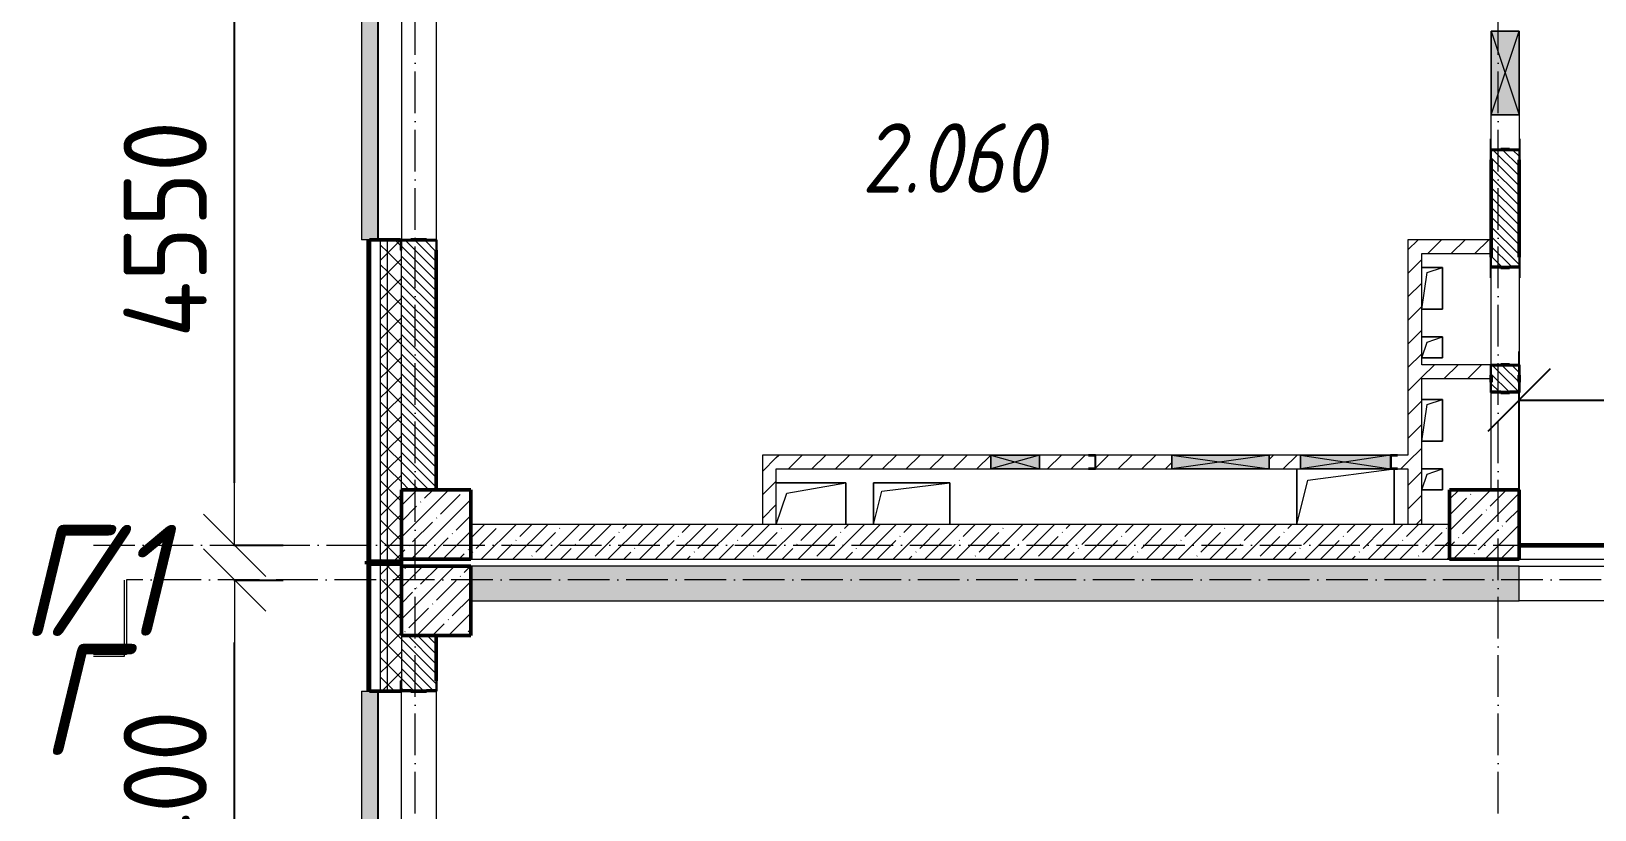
# Model space of a CAD drawing. Header units: millimetres. Extents: x 2294 to 908349, y -83289 to 219220.
# Drawn here: x 2447 to 13708, y 13752 to 19356 of the extents above; entities that cross this region are included whole.
import ezdxf

# ---------------------------------------------------------------- set-up
doc = ezdxf.new("R2010")
doc.units = ezdxf.units.MM
doc.linetypes.add('50_200_ШТРИХ_1Т_ш5_п1_п1_', pattern=[700, 500, -100, 0, -100])
for name, color, linetype, lineweight in [('A-____-____-DIMS', 7, 'Continuous', 9), ('A-DETL-GENF-OTLN', 7, 'Continuous', 9), ('A-FLOR-____-OTLN', 7, 'Continuous', 9), ('A-GENM-____-MCUT', 7, 'Continuous', 25), ('A-GENM-____-OTLN', 7, 'Continuous', 9), ('A-GENM-____-OTLN-1', 7, 'Continuous', 25), ('A-GLAZ-____-OTLN', 7, 'Continuous', 9), ('A-WALL-____-MCUT-1', 7, 'Continuous', 9), ('A-WALL-____-MCUT-2', 7, 'Continuous', 50), ('A-WALL-____-MCUT-3', 7, 'Continuous', 9), ('A-WALL-____-OTLN', 7, 'Continuous', 9), ('A-WALL-____-PATT-1', 7, 'Continuous', 9), ('A-WALL-FNSH-MCUT-1', 7, 'Continuous', 9), ('I-WALL-____-OTLN', 7, 'Continuous', 9), ('S-COLS-____-MCUT', 7, 'Continuous', 50), ('S-COLS-____-OTLN', 7, 'Continuous', 9), ('S-GRID-____-IDEN', 7, 'Continuous', 9), ('S-GRID-____-OTLN', 7, 'Continuous', 9), ('S-GRID-____-OTLN-1', 7, '50_200_ШТРИХ_1Т_ш5_п1_п1_', 9), ('Марки помещений', 7, 'Continuous', 9)]:
    doc.layers.add(name, color=color, linetype=linetype, lineweight=lineweight)
doc.layers.add('A-GLAZ-____-OTLN-1', color=7, linetype='Continuous', lineweight=9, true_color=0xc0c0c0)
doc.styles.add('ISOCPEUR_I', font='isocpeui.ttf', dxfattribs={"width": 0.9, "height": 2.5})
doc.styles.add('ISOCPEUR_I_3', font='isocpeui.ttf', dxfattribs={"width": 0.85, "height": 2.2})
doc.styles.add('СПДС', font='isocpeur.ttf', dxfattribs={"width": 0.9})
doc.dimstyles.new('Размера А3', dxfattribs={"dimtxt": 800, "dimasz": 450, "dimexe": 350, "dimexo": 100, "dimgap": 200, "dimtad": 1, "dimdec": 0, "dimrnd": 10, "dimzin": 0, "dimdsep": 46, "dimtxsty": 'СПДС', "dimblk": 'ARROWHEAD_6', "dimcen": 1, "dimclrd": 5, "dimclre": 5, "dimclrt": 5, "dimazin": 0, "dimtfac": 1, "dimtdec": 0, "dimtmove": 2, "dimatfit": 3, "dimfxl": 1, "dimtolj": 1, "dimtzin": 0, "dimarcsym": 0})
pattern_1 = [(135, (7562.787, 6025.276), (-35.35534, -35.35534), [])]
pattern_2 = [(45, (7562.79, 6025.28), (-70.71068, 70.71068), []), (135, (7562.79, 6025.28), (-70.71068, -70.71068), [])]
pattern_3 = [(45, (7562.79, 6025.28), (-84.8528, 84.8528), [])]
pattern_4 = [(45, (7562.79, 6025.28), (-114.0493, 114.0493), []), (45, (7676.84, 6025.28), (-114.0493, 114.0493), [201.612, -40.322, 3.353, -36.97])]
pattern_5 = [(45, (7562.79, 6025.28), (-85.5366, 85.5366), []), (45, (7619.81, 6025.28), (-85.5366, 85.5366), [])]

# ---------------------------------------------------------------- blocks, each defined once
blk = doc.blocks.new('BSC_Колонна _Прямоугольная - 500х500-V42-АР1_План отверстий 2 этажа в осях 1-64_А-ГГ')
at = {"layer": 'S-COLS-____-OTLN'}
h = blk.add_hatch(dxfattribs=at)
h.set_pattern_fill('FP_71', color=256, style=0, pattern_type=2)
h.set_pattern_definition([(45, (2200, -9781.04), (-114.0493, 114.0493), []), (45, (2314.05, -9781.04), (-114.0493, 114.0493), [201.612, -40.322, 3.353, -36.97])])
h.paths.add_polyline_path([(-250, -250), (250, -250), (250, 250), (-250, 250)], flags=0)
at = {"layer": 'S-COLS-____-MCUT'}
for p, q in [((250, 250), (-250, 250)), ((-250, 250), (-250, -250)), ((250, -250), (250, 250)), ((-250, -250), (250, -250))]:
    blk.add_line(p, q, dxfattribs=at)
blk = doc.blocks.new('BSC_Колонна _Прямоугольная - 500х500-V43-АР1_План отверстий 2 этажа в осях 1-64_А-ГГ')
at = {"layer": 'S-COLS-____-OTLN'}
h = blk.add_hatch(dxfattribs=at)
h.set_pattern_fill('FP_72', color=256, style=0, pattern_type=2)
h.set_pattern_definition([(45, (-5350, -9781.04), (-114.0493, 114.0493), []), (45, (-5235.95, -9781.04), (-114.0493, 114.0493), [201.613, -40.323, 3.353, -36.97])])
h.paths.add_polyline_path([(-250, -250), (250, -250), (250, 250), (-250, 250)], flags=0)
at = {"layer": 'S-COLS-____-MCUT'}
for p, q in [((250, 250), (-250, 250)), ((-250, 250), (-250, -250)), ((250, -250), (250, 250)), ((-250, -250), (250, -250))]:
    blk.add_line(p, q, dxfattribs=at)
blk = doc.blocks.new('BSC_Колонна _Прямоугольная - 500х500-V137-АР1_План отверстий 2 этажа в осях 1-64_А-ГГ')
at = {"layer": 'S-COLS-____-OTLN'}
h = blk.add_hatch(dxfattribs=at)
h.set_pattern_fill('FP_167', color=256, style=0, pattern_type=2)
h.set_pattern_definition([(45, (2200, -9231.04), (-114.0493, 114.0493), []), (45, (2314.05, -9231.04), (-114.0493, 114.0493), [201.612, -40.322, 3.353, -36.97])])
h.paths.add_polyline_path([(-250, -250), (250, -250), (250, 250), (-250, 250), (-250, 105)], flags=0)
at = {"layer": 'S-COLS-____-MCUT'}
for p, q in [((250, 250), (-250, 250)), ((-250, 250), (-250, -250)), ((250, -250), (250, 250)), ((-250, -250), (250, -250))]:
    blk.add_line(p, q, dxfattribs=at)
blk = doc.blocks.new('Фахверк_СКБ_Уголок - 250_2700-27497298-АР1_План отверстий 2 этажа в осях 1-64_А-ГГ')
at = {"layer": 'A-GENM-____-MCUT'}
for p, q in [((200, 181), (125, 181)), ((125, 181), (125, 106)), ((131, 106), (131, 175)), ((131, 175), (200, 175)), ((200, 175), (200, 181)), ((125, 106), (131, 106)), ((131, -6), (125, -6)), ((125, -6), (125, -81)), ((125, -81), (200, -81)), ((131, -75), (131, -6)), ((200, -75), (131, -75)), ((200, -81), (200, -75))]:
    blk.add_line(p, q, dxfattribs=at)
blk = doc.blocks.new('Фахверк_СКБ_Уголок - 200_3960_зеркало-28268689-АР1_План отверстий 2 этажа в осях 1-64_А-ГГ')
at = {"layer": 'A-GENM-____-MCUT'}
for p, q in [((200, 156), (125, 156)), ((125, 156), (125, 81)), ((131, 81), (131, 150)), ((131, 150), (200, 150)), ((200, 150), (200, 156)), ((125, 81), (131, 81)), ((131, 19), (125, 19)), ((125, 19), (125, -56)), ((131, -50), (131, 19)), ((125, -56), (200, -56)), ((200, -50), (131, -50)), ((200, -56), (200, -50))]:
    blk.add_line(p, q, dxfattribs=at)
blk = doc.blocks.new('154_Стойка_СКБ_Уголок - СМ-2180_200-28268025-АР1_План отверстий 2 этажа в осях 1-64_А-ГГ')
at = {"layer": 'A-GENM-____-MCUT'}
for p, q in [((125, 156), (125, 81)), ((200, 156), (125, 156)), ((131, 81), (131, 150)), ((131, 150), (200, 150)), ((200, 150), (200, 156)), ((125, 81), (131, 81)), ((131, 19), (125, 19)), ((125, 19), (125, -56)), ((131, -50), (131, 19)), ((125, -56), (200, -56)), ((200, -50), (131, -50)), ((200, -56), (200, -50))]:
    blk.add_line(p, q, dxfattribs=at)
blk = doc.blocks.new('Стойка_Влож_Уголок_Опорный - Уголок-28213941-АР1_План отверстий 2 этажа в осях 1-64_А-ГГ')
at = {"layer": 'A-GENM-____-OTLN'}
for p, q in [((-212, -6), (-212, 0)), ((0, 0), (0, -6)), ((-212, -75), (-212, -6)), ((-212, -6), (-206, -6)), ((-212, -75), (-206, -75)), ((-6, -6), (0, -6)), ((-6, -75), (0, -75)), ((0, -6), (0, -75))]:
    blk.add_line(p, q, dxfattribs=at)
blk = doc.blocks.new('154_Фахверк_СКБ_Швеллер - Тип_100_3960-28318856-АР1_План отверстий 2 этажа в осях 1-64_А-ГГ')
at = {"layer": 'A-GENM-____-MCUT'}
for p, q in [((175, 50), (125, 50)), ((125, 50), (125, -50)), ((128, 47), (175, 47)), ((128, -47), (128, 47)), ((175, 47), (175, 50)), ((125, -50), (175, -50)), ((175, -47), (128, -47)), ((175, -50), (175, -47))]:
    blk.add_line(p, q, dxfattribs=at)
blk = doc.blocks.new('Стены 5 - Стены 4-30145060-АР1_План отверстий 2 этажа в осях 1-64_А-ГГ')
at = {"layer": 'A-WALL-____-MCUT-2'}
for p, q in [((-1844, 41030), (-1844, 41010)), ((-1594, 41030), (-1844, 41030)), ((-1844, 41010), (-1594, 41010)), ((-1594, 41010), (-1594, 41030))]:
    blk.add_line(p, q, dxfattribs=at)
blk = doc.blocks.new('AR_Отверстие прямоугольное _в плите_ - AR_Отверстие прямоугольное _в плите_-V148-АР1_План отверстий 2 этажа в осях 1-64_А-ГГ')
at = {"layer": 'A-GENM-____-OTLN'}
for p, q in [((75, 75), (-75, 75)), ((-75, -75), (-37, 37)), ((-37, 37), (75, 75)), ((75, -75), (75, 75)), ((-75, -75), (75, -75))]:
    blk.add_line(p, q, dxfattribs=at)
blk = doc.blocks.new('AR_Отверстие прямоугольное _в плите_ - AR_Отверстие прямоугольное _в плите_-V149-АР1_План отверстий 2 этажа в осях 1-64_А-ГГ')
at = {"layer": 'A-GENM-____-OTLN'}
for p, q in [((75, 150), (-75, 150)), ((-37, 113), (75, 150)), ((75, -150), (75, 150)), ((-75, -150), (-37, 113)), ((-75, -150), (75, -150))]:
    blk.add_line(p, q, dxfattribs=at)
blk = doc.blocks.new('AR_Отверстие прямоугольное _в плите_ - AR_Отверстие прямоугольное _в плите_-30552525-АР1_План отверстий 2 этажа в осях 1-64_А-ГГ')
at = {"layer": 'A-GENM-____-OTLN'}
for p, q in [((-350, 200), (-350, -200)), ((-350, -200), (-270, 120)), ((-270, 120), (350, 200)), ((350, -200), (350, 200))]:
    blk.add_line(p, q, dxfattribs=at)
blk = doc.blocks.new('AR_Отверстие прямоугольное _в плите_ - AR_Отверстие прямоугольное _в плите_-30459267-АР1_План отверстий 2 этажа в осях 1-64_А-ГГ')
at = {"layer": 'A-GENM-____-OTLN'}
for p, q in [((250, 150), (-250, 150)), ((-175, 75), (250, 150)), ((250, -150), (250, 150)), ((-250, -150), (-175, 75))]:
    blk.add_line(p, q, dxfattribs=at)
blk = doc.blocks.new('AR_Отверстие прямоугольное _в плите_ - AR_Отверстие прямоугольное _в плите_-30552596-АР1_План отверстий 2 этажа в осях 1-64_А-ГГ')
at = {"layer": 'A-GENM-____-OTLN'}
for p, q in [((275, 150), (-275, 150)), ((-275, 150), (-275, -150)), ((-215, 90), (275, 150)), ((275, -150), (275, 150)), ((-275, -150), (-215, 90))]:
    blk.add_line(p, q, dxfattribs=at)
blk = doc.blocks.new('Отлив_СКБ - Отлив витража_120_НВФ-31885689-АР1_План отверстий 2 этажа в осях 1-64_А-ГГ')
at = {"layer": 'A-GLAZ-____-OTLN-1'}
for points in [[(1800, 2), (1800, 120), (0, 120), (0, 2), (1103, 2)], [(1103, 0), (1800, 0), (1800, 2), (0, 2), (0, 0)]]:
    blk.add_hatch(color=256, dxfattribs=at).paths.add_polyline_path(points, flags=0)
at = {"layer": 'A-GLAZ-____-OTLN'}
for p, q in [((0, 83), (0, 120)), ((1800, 120), (0, 120)), ((1800, 120), (1800, 83)), ((0, 2), (1800, 2)), ((1800, 0), (0, 0))]:
    blk.add_line(p, q, dxfattribs=at)
blk = doc.blocks.new('AR_Отверстие прямоугольное _в стене_ - AR_Отверстие прямоугольное _в стене__ОВ-36887039-АР1_План отверстий 2 этажа в осях 1-64_А-ГГ')
at = {"layer": 'A-GLAZ-____-OTLN'}
blk.add_hatch(color=256, dxfattribs=at).paths.add_polyline_path([(325, -50), (325, 50), (-325, 50), (-325, -50), (55, -50)], flags=0)
at = {"layer": 'A-DETL-GENF-OTLN'}
for p, q in [((-325, -50), (-325, 50)), ((-325, 50), (325, 50)), ((325, 50), (-325, -50)), ((-325, 50), (325, -50)), ((325, 50), (-325, 50)), ((-325, 50), (-325, -50)), ((325, 50), (325, -50)), ((325, -50), (325, 50)), ((325, -50), (-325, -50)), ((-325, -50), (325, -50))]:
    blk.add_line(p, q, dxfattribs=at)
blk = doc.blocks.new('AR_Отверстие прямоугольное _в стене__БезПР - AR_Отверстие прямоугольное _в стене__БезПР-36429042-АР1_План отверстий 2 этажа в осях 1-64_А-ГГ')
at = {"layer": 'A-GLAZ-____-OTLN'}
blk.add_hatch(color=256, dxfattribs=at).paths.add_polyline_path([(-350, -50), (350, -50), (350, 50), (-350, 50)], flags=0)
at = {"layer": 'A-DETL-GENF-OTLN'}
for p, q in [((-350, -50), (-350, 50)), ((-350, 50), (350, 50)), ((350, 50), (-350, -50)), ((-350, 50), (350, -50)), ((350, 50), (-350, 50)), ((-350, 50), (-350, -50)), ((350, 50), (350, -50)), ((350, -50), (350, 50)), ((350, -50), (-350, -50)), ((-350, -50), (350, -50))]:
    blk.add_line(p, q, dxfattribs=at)
at = {"layer": 'A-GLAZ-____-OTLN'}
blk.add_line((350, 50), (-350, 50), dxfattribs=at)
blk = doc.blocks.new('AR_Отверстие прямоугольное _в стене__БезПР - AR_Отверстие прямоугольное _в стене__БезПР-36788977-АР1_План отверстий 2 этажа в осях 1-64_А-ГГ')
at = {"layer": 'A-GLAZ-____-OTLN'}
blk.add_hatch(color=256, dxfattribs=at).paths.add_polyline_path([(175, -50), (175, 50), (-175, 50), (-175, -50)], flags=0)
at = {"layer": 'A-DETL-GENF-OTLN'}
for p, q in [((-175, -50), (-175, 50)), ((-175, 50), (175, 50)), ((175, 50), (-175, -50)), ((-175, 50), (175, -50)), ((175, 50), (-175, 50)), ((-175, 50), (-175, -50)), ((175, 50), (175, -50)), ((175, -50), (175, 50)), ((175, -50), (-175, -50)), ((-175, -50), (175, -50))]:
    blk.add_line(p, q, dxfattribs=at)
at = {"layer": 'A-GLAZ-____-OTLN'}
blk.add_line((175, 50), (-175, 50), dxfattribs=at)
blk = doc.blocks.new('AR_Отверстие прямоугольное _в стене_ - AR_Отверстие прямоугольное _в стене__ОВ-36870782-АР1_План отверстий 2 этажа в осях 1-64_А-ГГ')
at = {"layer": 'A-GLAZ-____-OTLN'}
blk.add_hatch(color=256, dxfattribs=at).paths.add_polyline_path([(-300, 100), (-300, -100), (300, -100), (300, 100)], flags=0)
at = {"layer": 'A-DETL-GENF-OTLN'}
for p, q in [((-300, -100), (-300, 100)), ((-300, 100), (300, 100)), ((300, 100), (-300, -100)), ((-300, 100), (300, -100)), ((300, 100), (-300, 100)), ((-300, 100), (-300, -100)), ((300, 100), (300, -100)), ((300, -100), (300, 100)), ((300, -100), (-300, -100)), ((-300, -100), (300, -100))]:
    blk.add_line(p, q, dxfattribs=at)
blk = doc.blocks.new('154_Фахверк_СКБ_Швеллер - Тип_100_3960_зеркало-V199-АР1_План отверстий 2 этажа в осях 1-64_А-ГГ')
at = {"layer": 'A-GENM-____-MCUT'}
for p, q in [((175, 50), (125, 50)), ((128, 47), (175, 47)), ((128, -47), (128, 47)), ((175, 47), (175, 50)), ((125, -50), (175, -50)), ((175, -47), (128, -47)), ((175, -50), (175, -47))]:
    blk.add_line(p, q, dxfattribs=at)
blk = doc.blocks.new('2floor')
at = {"layer": 'A-WALL-____-PATT-1'}
h = blk.add_hatch(dxfattribs=at)
h.set_pattern_fill('FP_3', color=256, style=0, pattern_type=2)
h.set_pattern_definition(pattern_5)
h.paths.add_polyline_path([(4863, 15541), (4883, 15541), (4883, 17856), (4863, 17856), (4863, 17081)], flags=0)
h.paths.add_polyline_path([(4883, 19656), (4883, 21106), (4863, 21106), (4863, 19656)], flags=0)
h.paths.add_polyline_path([(4883, 22906), (4883, 24106), (4863, 24106), (4863, 22906)], flags=0)
h.paths.add_polyline_path([(4863, 25906), (4883, 25906), (4883, 27106), (4863, 27106)], flags=0)
h.paths.add_polyline_path([(4883, 28906), (4883, 30106), (4863, 30106), (4863, 28906)], flags=0)
h.paths.add_polyline_path([(4883, 31906), (4883, 32831), (4863, 32831), (4863, 31906)], flags=0)
h = blk.add_hatch(dxfattribs=at)
h.set_pattern_fill('FP_1', color=256, style=0, pattern_type=2)
h.set_pattern_definition(pattern_2)
h.paths.add_polyline_path([(5013, 15541), (5013, 17856), (4963, 17856), (4963, 15541)], flags=0)
h.paths.add_polyline_path([(5013, 19656), (5013, 21106), (4963, 21106), (4963, 19656)], flags=0)
h.paths.add_polyline_path([(5013, 22906), (5013, 24106), (4963, 24106), (4963, 22906)], flags=0)
h.paths.add_polyline_path([(4963, 25906), (5013, 25906), (5013, 27106), (4963, 27106)], flags=0)
h.paths.add_polyline_path([(5013, 28906), (5013, 30106), (4963, 30106), (4963, 28906)], flags=0)
h.paths.add_polyline_path([(5013, 31906), (5013, 32756), (4963, 32756), (4963, 31906)], flags=0)
h = blk.add_hatch(dxfattribs=at)
h.set_pattern_fill('FP_1', color=256, style=0, pattern_type=2)
h.set_pattern_definition(pattern_2)
h.paths.add_polyline_path([(5013, 15541), (5113, 15541), (5113, 17781), (5107, 17781), (5107, 17856), (5013, 17856), (5013, 15556)], flags=0)
h.paths.add_polyline_path([(5107, 19656), (5107, 19731), (5113, 19731), (5113, 21031), (5107, 21031), (5107, 21106), (5013, 21106), (5013, 19656)], flags=0)
h.paths.add_polyline_path([(5107, 22906), (5107, 22981), (5113, 22981), (5113, 24031), (5107, 24031), (5107, 24106), (5013, 24106), (5013, 22906)], flags=0)
h.paths.add_polyline_path([(5013, 25906), (5107, 25906), (5107, 25981), (5113, 25981), (5113, 27031), (5107, 27031), (5107, 27106), (5013, 27106), (5013, 25912)], flags=0)
h.paths.add_polyline_path([(5107, 28906), (5107, 28981), (5113, 28981), (5113, 30031), (5107, 30031), (5107, 30106), (5013, 30106), (5013, 28906)], flags=0)
h.paths.add_polyline_path([(5013, 31906), (5107, 31906), (5107, 31981), (5113, 31981), (5113, 32756), (5013, 32756), (5013, 31912)], flags=0)
h = blk.add_hatch(dxfattribs=at)
h.set_pattern_fill('FP_6', color=256, style=0, pattern_type=2)
h.set_pattern_definition(pattern_1)
h.paths.add_polyline_path([(5113, 16056), (5363, 16056), (5362, 17850), (5294, 17850), (5294, 17856), (5182, 17856), (5182, 17850), (5113, 17850), (5113, 17081)], flags=0)
h.paths.add_polyline_path([(5294, 19656), (5294, 19662), (5363, 19662), (5363, 19956), (5113, 19956), (5113, 19662), (5182, 19662), (5182, 19656)], flags=0)
h = blk.add_hatch(dxfattribs=at)
h.set_pattern_fill('FP_6', color=256, style=0, pattern_type=2)
h.set_pattern_definition(pattern_1)
h.paths.add_polyline_path([(13094, 16756), (13094, 16762), (13163, 16762), (13163, 16950), (13094, 16950), (13094, 16956), (13032, 16956), (13032, 16950), (12963, 16950), (12963, 16762), (13032, 16762), (13032, 16756)], flags=0)
h.paths.add_polyline_path([(13032, 17656), (13094, 17656), (13094, 17662), (13163, 17662), (13163, 18500), (13094, 18500), (13094, 18506), (13032, 18506), (13032, 18500), (12963, 18500), (12963, 17662), (13032, 17662)], flags=0)
h.paths.add_polyline_path([(13094, 19656), (13163, 19656), (13163, 19956), (12963, 19956), (12963, 19656), (13032, 19656)], flags=0)
h = blk.add_hatch(dxfattribs=at)
h.set_pattern_fill('FP_4', color=256, style=0, pattern_type=2)
h.set_pattern_definition(pattern_3)
h.paths.add_polyline_path([(12363, 15806), (12463, 15806), (12463, 17856), (12363, 17856), (12363, 16206)], flags=0)
h = blk.add_hatch(dxfattribs=at)
h.set_pattern_fill('FP_4', color=256, style=0, pattern_type=2)
h.set_pattern_definition(pattern_3)
h.paths.add_polyline_path([(12963, 17756), (12963, 17856), (12463, 17856), (12463, 17756), (12851, 17756)], flags=0)
h = blk.add_hatch(dxfattribs=at)
h.set_pattern_fill('FP_4', color=256, style=0, pattern_type=2)
h.set_pattern_definition(pattern_3)
h.paths.add_polyline_path([(12963, 16856), (12963, 16881), (12957, 16881), (12957, 16956), (12463, 16956), (12463, 16856), (12957, 16856)], flags=0)
h = blk.add_hatch(dxfattribs=at)
h.set_pattern_fill('FP_4', color=256, style=0, pattern_type=2)
h.set_pattern_definition(pattern_3)
h.paths.add_polyline_path([(7813, 15806), (7813, 16306), (7713, 16306), (7713, 15806)], flags=0)
h = blk.add_hatch(dxfattribs=at)
h.set_pattern_fill('FP_4', color=256, style=0, pattern_type=2)
h.set_pattern_definition(pattern_3)
h.paths.add_polyline_path([(12288, 16206), (12363, 16206), (12363, 16306), (12288, 16306), (12288, 16303), (12241, 16303), (12241, 16209), (12288, 16209)], flags=0)
h.paths.add_polyline_path([(10663, 16206), (10663, 16306), (10113, 16306), (10113, 16206)], flags=0)
h.paths.add_polyline_path([(11363, 16206), (11588, 16206), (11588, 16306), (11363, 16306)], flags=0)
h.paths.add_polyline_path([(9358, 16206), (9358, 16306), (7813, 16306), (7813, 16206)], flags=0)
h.paths.add_polyline_path([(9708, 16206), (10063, 16206), (10063, 16209), (10110, 16209), (10110, 16303), (10063, 16303), (10063, 16306), (9708, 16306), (9708, 16209)], flags=0)
h = blk.add_hatch(dxfattribs=at)
h.set_pattern_fill('FP_25', color=256, style=0, pattern_type=2)
h.set_pattern_definition(pattern_4)
h.paths.add_polyline_path([(11968, 15556), (12663, 15556), (12663, 15806), (5613, 15806), (5613, 15556), (11084, 15556)], flags=0)
h = blk.add_hatch(dxfattribs=at)
h.set_pattern_fill('FP_1', color=256, style=0, pattern_type=2)
h.set_pattern_definition(pattern_2)
h.paths.add_polyline_path([(4963, 3956), (5013, 3956), (5013, 8256), (4963, 8256), (4963, 6761)], flags=0)
h.paths.add_polyline_path([(5013, 10056), (5013, 12806), (4963, 12806), (4963, 10056)], flags=0)
h.paths.add_polyline_path([(5013, 14606), (5013, 15541), (4963, 15541), (4963, 14606)], flags=0)
h = blk.add_hatch(dxfattribs=at)
h.set_pattern_fill('FP_1', color=256, style=0, pattern_type=2)
h.set_pattern_definition(pattern_2)
h.paths.add_polyline_path([(5013, 4006), (5113, 4006), (5113, 8256), (5013, 8256), (5013, 6761)], flags=0)
h.paths.add_polyline_path([(5113, 10056), (5113, 12731), (5107, 12731), (5107, 12806), (5013, 12806), (5013, 10056)], flags=0)
h.paths.add_polyline_path([(5107, 14606), (5107, 14681), (5113, 14681), (5113, 15541), (5013, 15541), (5013, 14606)], flags=0)
h = blk.add_hatch(dxfattribs=at)
h.set_pattern_fill('FP_3', color=256, style=0, pattern_type=2)
h.set_pattern_definition(pattern_5)
h.paths.add_polyline_path([(4863, 3856), (4883, 3856), (4883, 8256), (4863, 8256), (4863, 6761)], flags=0)
h.paths.add_polyline_path([(4863, 10056), (4883, 10056), (4883, 12806), (4863, 12806), (4863, 10201)], flags=0)
h.paths.add_polyline_path([(4883, 14606), (4883, 15521), (4863, 15521), (4863, 14606)], flags=0)
h = blk.add_hatch(dxfattribs=at)
h.set_pattern_fill('FP_25', color=256, style=0, pattern_type=2)
h.set_pattern_definition(pattern_4)
h.paths.add_polyline_path([(30213, 15256), (31113, 15256), (31113, 15506), (30213, 15506)], flags=0)
h.paths.add_polyline_path([(28113, 15256), (28113, 15506), (20463, 15506), (20463, 15256), (25224, 15256)], flags=0)
h.paths.add_polyline_path([(18363, 15256), (18363, 15506), (17163, 15506), (17163, 15256), (18154, 15256)], flags=0)
h.paths.add_polyline_path([(12851, 15256), (13163, 15256), (13163, 15506), (5613, 15506), (5613, 15256), (11084, 15256)], flags=0)
h = blk.add_hatch(dxfattribs=at)
h.set_pattern_fill('FP_6', color=256, style=0, pattern_type=2)
h.set_pattern_definition(pattern_1)
h.paths.add_polyline_path([(5113, 12356), (5363, 12356), (5363, 12800), (5294, 12800), (5294, 12806), (5182, 12806), (5182, 12800), (5113, 12800), (5113, 12731)], flags=0)
h.paths.add_polyline_path([(5182, 14606), (5294, 14606), (5294, 14612), (5363, 14612), (5363, 15006), (5113, 15006), (5113, 14612), (5182, 14612)], flags=0)
at = {"layer": 'A-FLOR-____-OTLN'}
for p, q in [((12463, 17656), (12613, 17656)), ((12613, 17656), (12613, 17356)), ((12613, 17356), (12463, 17356)), ((12463, 17156), (12613, 17156)), ((12613, 17156), (12613, 17006)), ((12613, 17006), (12463, 17006)), ((12463, 16706), (12613, 16706)), ((12613, 16706), (12613, 16406)), ((12613, 16406), (12463, 16406)), ((7813, 16106), (8313, 16106)), ((8313, 16106), (8313, 15806)), ((8513, 16106), (9063, 16106)), ((8513, 15806), (8513, 16106)), ((9063, 16106), (9063, 15806)), ((11563, 15806), (11563, 16206)), ((12263, 16206), (12263, 15806)), ((12463, 16206), (12613, 16206)), ((12613, 16206), (12613, 16056)), ((12613, 16056), (12463, 16056)), ((13163, 15556), (17163, 15556))]:
    blk.add_line(p, q, dxfattribs=at)
at = {"layer": 'A-WALL-____-MCUT-1'}
for p, q in [((12663, 15806), (5613, 15806)), ((5613, 15556), (12663, 15556)), ((13163, 15506), (5613, 15506)), ((13163, 15256), (13163, 15506)), ((5613, 15256), (13163, 15256))]:
    blk.add_line(p, q, dxfattribs=at)
at = {"layer": 'A-WALL-____-MCUT-2'}
for p, q in [((13094, 18506), (13032, 18506)), ((12963, 18431), (12963, 17731)), ((13163, 17731), (13163, 18431)), ((5107, 17856), (4883, 17856)), ((4883, 17856), (4883, 14606)), ((5294, 17856), (5182, 17856)), ((5363, 16056), (5363, 17781)), ((13032, 17656), (13094, 17656)), ((13094, 16956), (13032, 16956)), ((12963, 16831), (12963, 16881)), ((13163, 16831), (13163, 16881)), ((13032, 16756), (13094, 16756)), ((5113, 15506), (5113, 15556)), ((5363, 14681), (5363, 15006)), ((4883, 14606), (5107, 14606)), ((5182, 14606), (5294, 14606))]:
    blk.add_line(p, q, dxfattribs=at)
at = {"layer": 'A-WALL-____-MCUT-3'}
for p, q in [((4963, 14606), (4963, 17856)), ((5013, 14606), (5013, 17856)), ((5113, 16056), (5113, 17781)), ((5113, 15006), (5113, 14681))]:
    blk.add_line(p, q, dxfattribs=at)
at = {"layer": 'A-WALL-____-OTLN'}
for p, q in [((5113, 19656), (5113, 17856)), ((5363, 19656), (5363, 17856)), ((13163, 15506), (17163, 15506)), ((17163, 15256), (13163, 15256)), ((5113, 12806), (5113, 14606)), ((5363, 14606), (5363, 12806))]:
    blk.add_line(p, q, dxfattribs=at)
at = {"layer": 'A-WALL-FNSH-MCUT-1'}
for p, q in [((4863, 17856), (4863, 15541)), ((4883, 17856), (4863, 17856)), ((12363, 17856), (12363, 16306)), ((12963, 17856), (12363, 17856)), ((12463, 16956), (12463, 17756)), ((12463, 17756), (12963, 17756)), ((12957, 16956), (12463, 16956)), ((12463, 15806), (12463, 16856)), ((12463, 16856), (12963, 16856)), ((9358, 16306), (7713, 16306)), ((7713, 16306), (7713, 15806)), ((10063, 16306), (9708, 16306)), ((10663, 16306), (10113, 16306)), ((11588, 16306), (11363, 16306)), ((12363, 16306), (12288, 16306)), ((7813, 16206), (9358, 16206)), ((7813, 15806), (7813, 16206)), ((9708, 16206), (10063, 16206)), ((10113, 16206), (10663, 16206)), ((11363, 16206), (11588, 16206)), ((12288, 16206), (12363, 16206)), ((12363, 16206), (12363, 15806)), ((4863, 15541), (4883, 15541)), ((4863, 15521), (4863, 14606)), ((4883, 15521), (4863, 15521)), ((4863, 14606), (4883, 14606))]:
    blk.add_line(p, q, dxfattribs=at)
at = {"layer": 'I-WALL-____-OTLN'}
for p, q in [((12963, 18506), (12963, 18756)), ((13163, 18756), (13163, 18506)), ((12963, 16956), (12963, 17656)), ((13163, 17656), (13163, 16956)), ((12963, 16056), (12963, 16756)), ((13163, 16756), (13163, 16056))]:
    blk.add_line(p, q, dxfattribs=at)
at = {"layer": 'S-GRID-____-OTLN'}
for p, q in [((3117, 15406), (3117, 14856)), ((3117, 14856), (2894, 14856))]:
    blk.add_line(p, q, dxfattribs=at)
at = {"layer": 'A-GENM-____-OTLN', "rotation": 180}
blk.add_blockref('Стойка_Влож_Уголок_Опорный - Уголок-28213941-АР1_План отверстий 2 этажа в осях 1-64_А-ГГ', (12957, 18506), dxfattribs=at)
at = {"layer": 'A-GENM-____-OTLN'}
for name, p in [('AR_Отверстие прямоугольное _в плите_ - AR_Отверстие прямоугольное _в плите_-V149-АР1_План отверстий 2 этажа в осях 1-64_А-ГГ', (12538, 17506)), ('Стойка_Влож_Уголок_Опорный - Уголок-28213941-АР1_План отверстий 2 этажа в осях 1-64_А-ГГ', (13169, 17656)), ('AR_Отверстие прямоугольное _в плите_ - AR_Отверстие прямоугольное _в плите_-V148-АР1_План отверстий 2 этажа в осях 1-64_А-ГГ', (12538, 17081)), ('AR_Отверстие прямоугольное _в плите_ - AR_Отверстие прямоугольное _в плите_-V149-АР1_План отверстий 2 этажа в осях 1-64_А-ГГ', (12538, 16556)), ('AR_Отверстие прямоугольное _в плите_ - AR_Отверстие прямоугольное _в плите_-30459267-АР1_План отверстий 2 этажа в осях 1-64_А-ГГ', (8063, 15956)), ('AR_Отверстие прямоугольное _в плите_ - AR_Отверстие прямоугольное _в плите_-30552596-АР1_План отверстий 2 этажа в осях 1-64_А-ГГ', (8788, 15956)), ('AR_Отверстие прямоугольное _в плите_ - AR_Отверстие прямоугольное _в плите_-30552525-АР1_План отверстий 2 этажа в осях 1-64_А-ГГ', (11913, 16006)), ('AR_Отверстие прямоугольное _в плите_ - AR_Отверстие прямоугольное _в плите_-V148-АР1_План отверстий 2 этажа в осях 1-64_А-ГГ', (12538, 16131))]:
    blk.add_blockref(name, p, dxfattribs=at)
at = {"layer": 'A-GENM-____-OTLN-1'}
for name, p, rotation in [('154_Стойка_СКБ_Уголок - СМ-2180_200-28268025-АР1_План отверстий 2 этажа в осях 1-64_А-ГГ', (13013, 18631), 269.9999999999999), ('Фахверк_СКБ_Уголок - 250_2700-27497298-АР1_План отверстий 2 этажа в осях 1-64_А-ГГ', (5188, 17981), 269.9999999999999), ('154_Стойка_СКБ_Уголок - СМ-2180_200-28268025-АР1_План отверстий 2 этажа в осях 1-64_А-ГГ', (13113, 17531), 89.99999999999991), ('Фахверк_СКБ_Уголок - 200_3960_зеркало-28268689-АР1_План отверстий 2 этажа в осях 1-64_А-ГГ', (13013, 17081), 269.9999999999999), ('Фахверк_СКБ_Уголок - 200_3960_зеркало-28268689-АР1_План отверстий 2 этажа в осях 1-64_А-ГГ', (13113, 16631), 89.99999999999991), ('154_Фахверк_СКБ_Швеллер - Тип_100_3960-28318856-АР1_План отверстий 2 этажа в осях 1-64_А-ГГ', (10238, 16256), 180), ('Фахверк_СКБ_Уголок - 250_2700-27497298-АР1_План отверстий 2 этажа в осях 1-64_А-ГГ', (5288, 14481), 89.99999999999991)]:
    blk.add_blockref(name, p, dxfattribs=dict(at, rotation=rotation))
blk.add_blockref('154_Фахверк_СКБ_Швеллер - Тип_100_3960_зеркало-V199-АР1_План отверстий 2 этажа в осях 1-64_А-ГГ', (12113, 16256), dxfattribs=at)
at = {"layer": 'A-GLAZ-____-OTLN'}
for name, p, rotation in [('Отлив_СКБ - Отлив витража_120_НВФ-31885689-АР1_План отверстий 2 этажа в осях 1-64_А-ГГ', (4946, 17856), 90), ('AR_Отверстие прямоугольное _в стене_ - AR_Отверстие прямоугольное _в стене__ОВ-36870782-АР1_План отверстий 2 этажа в осях 1-64_А-ГГ', (13063, 19056), 89.99999999999991), ('Отлив_СКБ - Отлив витража_120_НВФ-31885689-АР1_План отверстий 2 этажа в осях 1-64_А-ГГ', (4946, 12806), 90)]:
    blk.add_blockref(name, p, dxfattribs=dict(at, rotation=rotation))
for name, p in [('AR_Отверстие прямоугольное _в стене__БезПР - AR_Отверстие прямоугольное _в стене__БезПР-36788977-АР1_План отверстий 2 этажа в осях 1-64_А-ГГ', (9533, 16256)), ('AR_Отверстие прямоугольное _в стене__БезПР - AR_Отверстие прямоугольное _в стене__БезПР-36429042-АР1_План отверстий 2 этажа в осях 1-64_А-ГГ', (11013, 16256)), ('AR_Отверстие прямоугольное _в стене_ - AR_Отверстие прямоугольное _в стене__ОВ-36887039-АР1_План отверстий 2 этажа в осях 1-64_А-ГГ', (11913, 16256))]:
    blk.add_blockref(name, p, dxfattribs=at)
at = {"layer": 'A-WALL-____-OTLN'}
blk.add_blockref('Стены 5 - Стены 4-30145060-АР1_План отверстий 2 этажа в осях 1-64_А-ГГ', (6706, -25489), dxfattribs=at)
at = {"layer": 'S-COLS-____-OTLN'}
for name, p in [('BSC_Колонна _Прямоугольная - 500х500-V42-АР1_План отверстий 2 этажа в осях 1-64_А-ГГ', (5363, 15806)), ('BSC_Колонна _Прямоугольная - 500х500-V43-АР1_План отверстий 2 этажа в осях 1-64_А-ГГ', (12913, 15806)), ('BSC_Колонна _Прямоугольная - 500х500-V137-АР1_План отверстий 2 этажа в осях 1-64_А-ГГ', (5363, 15256))]:
    blk.add_blockref(name, p, dxfattribs=at)
at = {"layer": 'Марки помещений', "insert": (8429, 18694), "char_height": 500, "width": 785.65, "attachment_point": 1, "style": 'ISOCPEUR_I_3'}
blk.add_mtext('2.060', dxfattribs=at)
blk = doc.blocks.new('ARROWHEAD_6')
at = {"color": 0, "linetype": 'Continuous'}
for p, q in [((-0.5, -0.5), (0.5, 0.5)), ((0, 0), (-1, 0))]:
    blk.add_line(p, q, dxfattribs=at)
blk = doc.blocks.new('*D2420')
at = {"color": 5, "lineweight": -2, "transparency": 16777216}
for p, q in [((13163, 15756), (13163, 17051)), ((17163, 15756), (17163, 17051)), ((13613, 16701), (16713, 16701))]:
    blk.add_line(p, q, dxfattribs=at)
at = {"layer": 'Defpoints', "color": 0, "transparency": 16777216}
for p in [(17163, 16701), (13163, 15656), (17163, 15656)]:
    blk.add_point(p, dxfattribs=at)
at = {"color": 5, "lineweight": -2, "transparency": 16777216, "xscale": 450, "yscale": 450, "zscale": 450, "rotation": 180}
blk.add_blockref('ARROWHEAD_6', (13163, 16701), dxfattribs=at)
at = {"color": 5, "lineweight": -2, "transparency": 16777216, "xscale": 450, "yscale": 450, "zscale": 450}
blk.add_blockref('ARROWHEAD_6', (17163, 16701), dxfattribs=at)
at = {"color": 5, "transparency": 16777216, "insert": (15163, 17301), "char_height": 800, "attachment_point": 5, "style": 'СПДС'}
blk.add_mtext('\\A1;4000', dxfattribs=at)
blk = doc.blocks.new('*D2753')
at = {"layer": 'A-____-____-DIMS', "color": 0, "lineweight": -2, "transparency": 16777216}
for p, q in [((161926, 15406), (162282, 15406)), ((161932, 12456), (161932, 14956)), ((161926, 12006), (162282, 12006))]:
    blk.add_line(p, q, dxfattribs=at)
at = {"layer": 'Defpoints', "color": 0, "transparency": 16777216}
for p in [(161826, 15406), (161932, 15406), (161826, 12006)]:
    blk.add_point(p, dxfattribs=at)
at = {"layer": 'A-____-____-DIMS', "color": 0, "lineweight": -2, "transparency": 16777216, "xscale": 450, "yscale": 450, "zscale": 450}
for p, rotation in [((161932, 15406), 90), ((161932, 12006), 270)]:
    blk.add_blockref('ARROWHEAD_6', p, dxfattribs=dict(at, rotation=rotation))
at = {"layer": 'A-____-____-DIMS', "color": 0, "transparency": 16777216, "insert": (161432, 13706), "char_height": 600, "attachment_point": 5, "rotation": 90, "style": 'СПДС'}
blk.add_mtext('\\A1;3400', dxfattribs=at)
blk = doc.blocks.new('*D2754')
at = {"layer": 'A-____-____-DIMS', "color": 0, "lineweight": -2, "transparency": 16777216}
for p, q in [((161926, 20206), (162282, 20206)), ((161932, 16106), (161932, 19756)), ((161926, 15656), (162282, 15656))]:
    blk.add_line(p, q, dxfattribs=at)
at = {"layer": 'Defpoints', "color": 0, "transparency": 16777216}
for p in [(161826, 20206), (161932, 20206), (161826, 15656)]:
    blk.add_point(p, dxfattribs=at)
at = {"layer": 'A-____-____-DIMS', "color": 0, "lineweight": -2, "transparency": 16777216, "xscale": 450, "yscale": 450, "zscale": 450}
for p, rotation in [((161932, 20206), 90), ((161932, 15656), 270)]:
    blk.add_blockref('ARROWHEAD_6', p, dxfattribs=dict(at, rotation=rotation))
at = {"layer": 'A-____-____-DIMS', "color": 0, "transparency": 16777216, "insert": (161432, 17931), "char_height": 600, "attachment_point": 5, "rotation": 90, "style": 'СПДС'}
blk.add_mtext('\\A1;4550', dxfattribs=at)
blk = doc.blocks.new('3osi')
at = {"layer": 'S-GRID-____-OTLN'}
for p, q in [((161153.7, 15406.3), (161153.7, 14870.7)), ((161153.7, 14870.7), (160914.7, 14870.7))]:
    blk.add_line(p, q, dxfattribs=at)
at = {"layer": 'S-GRID-____-OTLN-1', "color": 251, "ltscale": 0.6, "true_color": 0x636466}
for p, q in [((163233.5, 1542.7), (163233.5, 55906.2)), ((171033.5, 1542.7), (171033.5, 55906.2)), ((160914.7, 15656.3), (189454.1, 15656.3)), ((269657.9, 15406.3), (161153.7, 15406.3))]:
    blk.add_line(p, q, dxfattribs=at)
at = {"layer": 'S-GRID-____-IDEN', "char_height": 800, "attachment_point": 1, "style": 'ISOCPEUR_I'}
for s, insert, width in [('\\fISOCPEUR|b0|i1|c204|p34|;\\W.9;Г', (160383.1, 15803), 202.025), ('/1', (160549.8, 15803), 346.329), ('\\fISOCPEUR|b0|i1|c204|p34|;\\W.9;Г', (160530.9, 14946.8), 202.025)]:
    blk.add_mtext(s, dxfattribs=dict(at, insert=insert, width=width))
at = {"layer": 'A-____-____-DIMS'}
for base, p1, p2, picture, middle in [((161932.1, 20206.3), (161826, 15656.3), (161826, 20206.3), '*D2754', (161432.1, 17931.3)), ((161932.1, 15406.3), (161826, 12006.3), (161826, 15406.3), '*D2753', (161432.1, 13706.3))]:
    dim = blk.add_linear_dim(base=base, p1=p1, p2=p2, angle=90, dimstyle='Размера А3', override={"dimtxt": 600, "dimclrd": 0, "dimclre": 0, "dimclrt": 0}, dxfattribs=at)
    dim.commit()
    dim.dimension.update_dxf_attribs({"geometry": picture, "text_midpoint": middle})

msp = doc.modelspace()

# ---------------------------------------------------------------- linework, layer by layer
at = {"color": 1, "lineweight": 60}
msp.add_lwpolyline([(13162.8, 15656.3), (17162.8, 15656.3)], dxfattribs=at)

# ---------------------------------------------------------------- block references
for name, p in [('3osi', (-158020.7, 0)), ('2floor', (0, 0))]:
    msp.add_blockref(name, p)

# ---------------------------------------------------------------- dimensions: what is measured, and where the dimension line sits
at = {"color": 5}
dim = msp.add_linear_dim(base=(17162.8, 16701.4), p1=(13162.8, 15656.3), p2=(17162.8, 15656.3), dimstyle='Размера А3', dxfattribs=at)
dim.commit()
dim.dimension.update_dxf_attribs({"geometry": '*D2420', "text_midpoint": (15162.8, 17301.4)})

doc.saveas('drawing.dxf')
